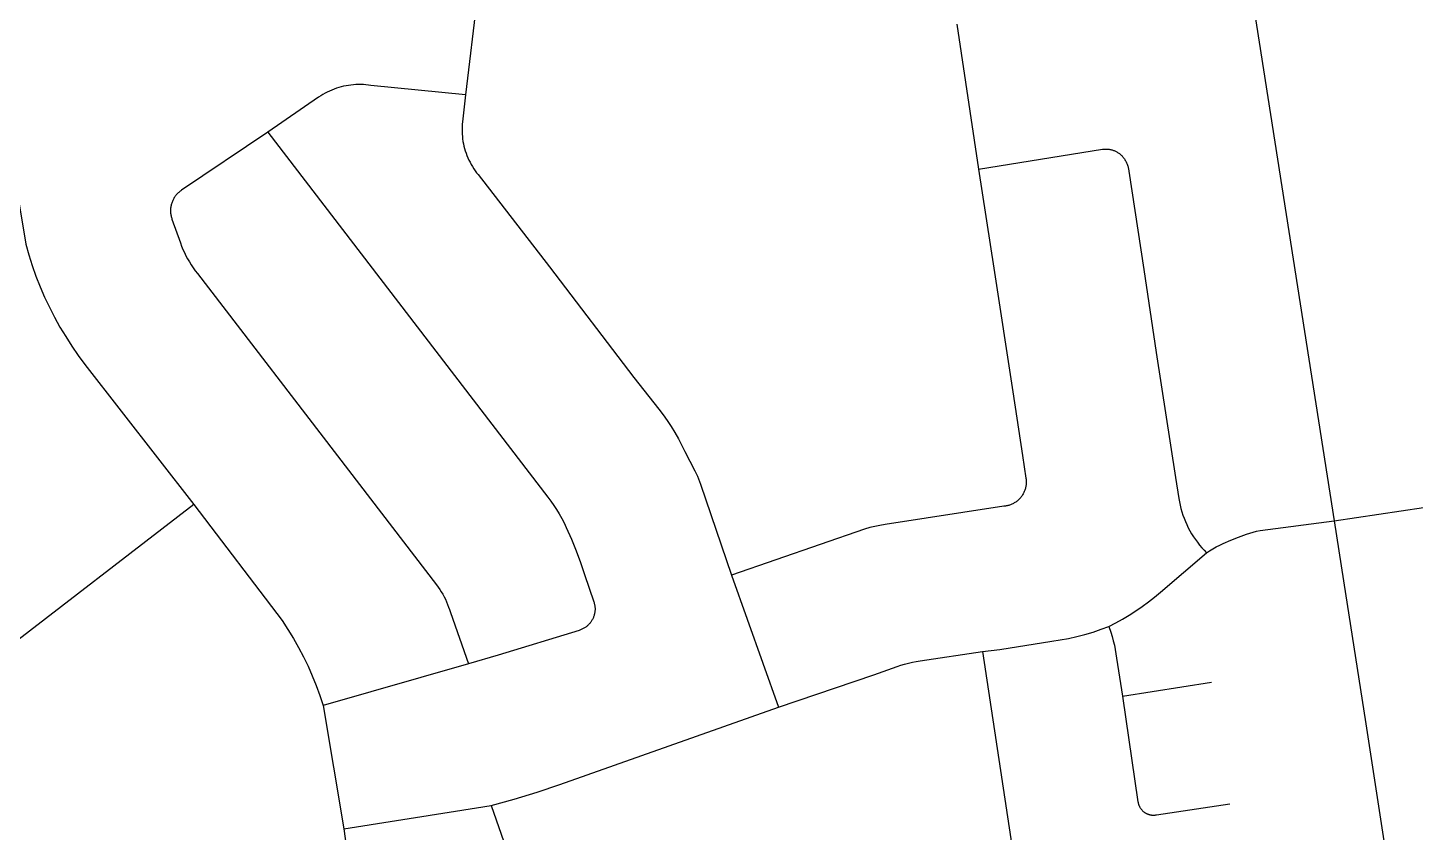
# Model space of a CAD drawing. Header units: inches. Extents: x 326453 to 344102, y 4677180 to 4689621.
# Drawn here: x 342122 to 343051, y 4685435 to 4685974 of the extents above; entities that cross this region are included whole.
import ezdxf

# ---------------------------------------------------------------- set-up
doc = ezdxf.new("R2010")
doc.units = ezdxf.units.IN
doc.header["$MEASUREMENT"] = 0
doc.layers.add('Street_Centreline', color=7, linetype='Continuous')

msp = doc.modelspace()

# ---------------------------------------------------------------- linework, layer by layer
at = {"layer": 'Street_Centreline'}
for p, q in [((342426.2812, 4686022.3604), (342414.8111, 4685928.6806)), ((342940.5828, 4686001.8492), (342996.7445, 4685643.5078)), ((342743.8794, 4685976.118), (342758.391, 4685878.9908)), ((342996.7445, 4685643.5078), (343100.5513, 4685659.0403)), ((342233.0014, 4685654.3881), (342003.7865, 4685477.8487)), ((342593.09, 4685607.0735), (342624.4565, 4685518.5087)), ((342416.9651, 4685547.6977), (342319.5239, 4685519.7062)), ((342854.9141, 4685525.8716), (342914.4162, 4685535.4477)), ((342319.5239, 4685519.7062), (342333.38, 4685437.1656)), ((342432.032, 4685452.822), (342464.2036, 4685361.1516)), ((342333.38, 4685437.1656), (342344.4979, 4685359.5758))]:
    msp.add_line(p, q, dxfattribs=at)
for points in [[(342414.8111, 4685928.6806), (342351.4932, 4685935.0412), (342349.8406, 4685935.2718), (342348.181, 4685935.4453), (342346.5164, 4685935.5616), (342344.8488, 4685935.6204), (342343.1801, 4685935.6216), (342341.5124, 4685935.5654), (342339.8477, 4685935.4518), (342338.1878, 4685935.2808), (342336.5348, 4685935.0527), (342334.8907, 4685934.7678), (342333.2574, 4685934.4264), (342331.6367, 4685934.0289), (342330.0308, 4685933.5758), (342328.4414, 4685933.0676), (342326.8705, 4685932.505), (342325.3199, 4685931.8885), (342323.7915, 4685931.219), (342322.287, 4685930.4972), (342320.8084, 4685929.7239), (342319.3572, 4685928.9002), (342317.9353, 4685928.0269), (342316.5444, 4685927.1052), (342282.502, 4685903.692)], [(342414.8111, 4685928.6806), (342412.8408, 4685910.7069), (342412.6893, 4685909.0637), (342412.5948, 4685907.4161), (342412.5572, 4685905.7664), (342412.5767, 4685904.1163), (342412.6531, 4685902.4678), (342412.7865, 4685900.823), (342412.9767, 4685899.1838), (342413.2234, 4685897.5521), (342413.5264, 4685895.9299), (342413.8852, 4685894.3192), (342414.2995, 4685892.7218), (342414.7687, 4685891.1397), (342415.2923, 4685889.5748), (342415.8697, 4685888.0289), (342416.5002, 4685886.5039), (342417.183, 4685885.0016), (342417.9174, 4685883.5237), (342418.7023, 4685882.0722), (342419.537, 4685880.6486), (342420.4203, 4685879.2547), (342421.3513, 4685877.8922), (342422.3288, 4685876.5626), (342423.3517, 4685875.2677), (342471.1949, 4685813.5755), (342527.7258, 4685739.3104), (342544.3666, 4685718.2053), (342547.2459, 4685714.4251), (342549.997, 4685710.5506), (342552.617, 4685706.5862), (342555.1028, 4685702.5364), (342557.4516, 4685698.4056), (342559.6609, 4685694.1985), (342561.7281, 4685689.9198), (342568.5127, 4685676.8409), (342569.3679, 4685675.1238), (342570.1661, 4685673.3793), (342570.9064, 4685671.6096), (342571.588, 4685669.8164), (342572.2101, 4685668.0017), (342593.09, 4685607.0735)], [(342282.502, 4685903.692), (342224.6587, 4685864.7761), (342224.1869, 4685864.4467), (342223.7269, 4685864.101), (342223.2792, 4685863.7395), (342222.8443, 4685863.3628), (342222.4228, 4685862.9711), (342222.0151, 4685862.5649), (342221.6219, 4685862.1449), (342221.2434, 4685861.7114), (342220.8803, 4685861.2651), (342220.5329, 4685860.8063), (342220.2017, 4685860.3358), (342219.887, 4685859.8541), (342219.5893, 4685859.3617), (342219.3089, 4685858.8592), (342219.0461, 4685858.3473), (342218.8013, 4685857.8266), (342218.5747, 4685857.2976), (342218.3667, 4685856.7611), (342218.1775, 4685856.2177), (342218.0072, 4685855.6681), (342217.8562, 4685855.1128), (342217.7246, 4685854.5527), (342217.6125, 4685853.9883), (342217.5202, 4685853.4203), (342217.4476, 4685852.8495), (342217.3949, 4685852.2765), (342217.3622, 4685851.702), (342217.3495, 4685851.1267), (342217.3568, 4685850.5514), (342217.3841, 4685849.9766), (342217.4314, 4685849.4031), (342217.4986, 4685848.8316), (342217.5856, 4685848.2628), (342217.6923, 4685847.6974), (342217.8187, 4685847.136), (342217.9644, 4685846.5794), (342218.1295, 4685846.0282), (342218.3136, 4685845.483), (342223.9434, 4685829.5362), (342224.7661, 4685827.3271), (342225.6642, 4685825.1476), (342226.6364, 4685823.0002), (342227.6818, 4685820.8874), (342228.7989, 4685818.8117), (342229.9867, 4685816.7755), (342231.2435, 4685814.7812), (342232.5681, 4685812.8313), (342233.9587, 4685810.9279), (342235.4138, 4685809.0733), (342336.6311, 4685677.2357), (342395.4856, 4685600.474), (342396.6058, 4685598.9609), (342397.6745, 4685597.4111), (342398.6904, 4685595.8261), (342399.6525, 4685594.2079), (342400.5596, 4685592.5582), (342401.4107, 4685590.879), (342402.2049, 4685589.1721), (342402.9412, 4685587.4395), (342403.6188, 4685585.683), (342404.2369, 4685583.9048), (342404.7949, 4685582.1068), (342416.9651, 4685547.6977)], [(342282.502, 4685903.692), (342470.0702, 4685659.2496), (342472.098, 4685656.5207), (342474.0406, 4685653.7305), (342475.896, 4685650.8816), (342477.6626, 4685647.9768), (342479.3387, 4685645.0188), (342480.9226, 4685642.0105), (342482.4128, 4685638.9546), (342485.8802, 4685631.2209), (342489.0854, 4685623.3749), (342492.025, 4685615.4256), (342494.6955, 4685607.3819), (342500.8789, 4685589.0789), (342501.034, 4685588.5926), (342501.1722, 4685588.1012), (342501.2935, 4685587.6054), (342501.3977, 4685587.1057), (342501.4847, 4685586.6026), (342501.5543, 4685586.0969), (342501.6066, 4685585.5892), (342501.6413, 4685585.0799), (342501.6586, 4685584.5697), (342501.6583, 4685584.0593), (342501.6405, 4685583.5491), (342501.6052, 4685583.0399), (342501.5524, 4685582.5322), (342501.4822, 4685582.0265), (342501.3948, 4685581.5237), (342501.29, 4685581.0241), (342501.1682, 4685580.5283), (342501.0294, 4685580.0371), (342500.8739, 4685579.5509), (342500.7017, 4685579.0704), (342500.5131, 4685578.596), (342500.3084, 4685578.1284), (342500.0877, 4685577.6681), (342499.8513, 4685577.2157), (342499.5995, 4685576.7717), (342499.3327, 4685576.3365), (342499.051, 4685575.9108), (342498.7549, 4685575.495), (342498.4447, 4685575.0896), (342498.1207, 4685574.6951), (342497.7834, 4685574.312), (342497.4332, 4685573.9407), (342497.0703, 4685573.5816), (342496.6954, 4685573.2352), (342496.3088, 4685572.9019), (342495.911, 4685572.582), (342495.5024, 4685572.276), (342495.0836, 4685571.9842), (342494.6549, 4685571.707), (342494.217, 4685571.4447), (342493.7704, 4685571.1975), (342493.3155, 4685570.9659), (342492.853, 4685570.75), (342492.3833, 4685570.5501), (342491.907, 4685570.3664), (342491.4247, 4685570.1993), (342490.9369, 4685570.0487), (342436.7412, 4685553.3216), (342416.9651, 4685547.6977)], [(342109.4364, 4685894.8112), (342120.4064, 4685828.7624), (342122.4485, 4685821.5107), (342124.7308, 4685814.3309), (342127.2507, 4685807.2311), (342130.0053, 4685800.219), (342132.9917, 4685793.3024), (342136.2066, 4685786.4891), (342139.6463, 4685779.7864), (342143.3071, 4685773.2019), (342147.1849, 4685766.7427), (342151.2755, 4685760.4162), (342155.5742, 4685754.2293), (342160.0764, 4685748.1888), (342233.0014, 4685654.3881)], [(342758.391, 4685878.9908), (342841.4716, 4685892.2255), (342841.9706, 4685892.2963), (342842.4718, 4685892.3501), (342842.9745, 4685892.3868), (342843.4782, 4685892.4064), (342843.9822, 4685892.4089), (342844.486, 4685892.3942), (342844.9891, 4685892.3623), (342845.4907, 4685892.3134), (342845.9904, 4685892.2475), (342846.4876, 4685892.1646), (342846.9817, 4685892.0648), (342847.4721, 4685891.9483), (342847.9582, 4685891.8151), (342848.4396, 4685891.6655), (342848.9155, 4685891.4996), (342849.3856, 4685891.3177), (342849.8492, 4685891.1198), (342850.3057, 4685890.9063), (342850.7548, 4685890.6773), (342851.1958, 4685890.4333), (342851.6283, 4685890.1743), (342852.0517, 4685889.9009), (342852.4655, 4685889.6131), (342852.8693, 4685889.3115), (342853.2627, 4685888.9963), (342853.645, 4685888.6679), (342854.016, 4685888.3266), (342854.3752, 4685887.973), (342854.7221, 4685887.6073), (342855.0564, 4685887.2301), (342855.4339, 4685886.7734), (342855.7955, 4685886.3039), (342856.1406, 4685885.8222), (342856.4689, 4685885.3289), (342856.78, 4685884.8246), (342857.0734, 4685884.3098), (342857.3489, 4685883.7851), (342857.6061, 4685883.2513), (342857.8447, 4685882.7089), (342858.0644, 4685882.1586), (342858.265, 4685881.601), (342858.4463, 4685881.0369), (342858.6079, 4685880.4668), (342858.7497, 4685879.8914), (342858.8716, 4685879.3116), (342858.9734, 4685878.7278), (342859.055, 4685878.1409), (342859.1162, 4685877.5515), (342869.1096, 4685811.6746), (342877.4434, 4685756.1142), (342890.4317, 4685672.3655), (342892.6184, 4685658.4405), (342893.0157, 4685656.1693), (342893.492, 4685653.9134), (342894.0466, 4685651.6754), (342894.6788, 4685649.458), (342895.388, 4685647.2641), (342896.1732, 4685645.0962), (342897.0334, 4685642.9571), (342897.9678, 4685640.8491), (342898.975, 4685638.7751), (342900.0539, 4685636.7374), (342901.2031, 4685634.7385), (342902.4213, 4685632.781), (342903.7071, 4685630.867), (342905.0587, 4685628.9991), (342906.4746, 4685627.1794), (342907.9531, 4685625.4101), (342909.4924, 4685623.6935), (342911.0906, 4685622.0315)], [(342758.391, 4685878.9908), (342768.7502, 4685812.6609), (342781.5448, 4685729.7956), (342787.995, 4685687.0548), (342790.2645, 4685671.8893), (342790.3392, 4685671.3229), (342790.394, 4685670.7542), (342790.429, 4685670.1839), (342790.444, 4685669.6128), (342790.4391, 4685669.0415), (342790.4143, 4685668.4707), (342790.3695, 4685667.9011), (342790.3049, 4685667.3334), (342790.2205, 4685666.7684), (342790.1164, 4685666.2066), (342789.9927, 4685665.6488), (342789.8497, 4685665.0957), (342789.6874, 4685664.5479), (342789.5062, 4685664.006), (342789.3061, 4685663.4709), (342789.0874, 4685662.9431), (342788.8505, 4685662.4232), (342788.5955, 4685661.9119), (342788.3228, 4685661.4098), (342788.0328, 4685660.9176), (342787.7258, 4685660.4357), (342787.4021, 4685659.9649), (342787.0622, 4685659.5057), (342786.7065, 4685659.0586), (342786.3354, 4685658.6242), (342785.9493, 4685658.2031), (342785.5488, 4685657.7956), (342785.1343, 4685657.4024), (342784.7063, 4685657.024), (342784.2654, 4685656.6607), (342783.812, 4685656.313), (342783.3468, 4685655.9813), (342782.8703, 4685655.6661), (342782.383, 4685655.3677), (342781.8857, 4685655.0865), (342781.3788, 4685654.8229), (342780.8631, 4685654.5771), (342780.3391, 4685654.3495), (342779.8074, 4685654.1402), (342779.2688, 4685653.9497), (342778.7238, 4685653.7781), (342778.1732, 4685653.6257), (342777.6176, 4685653.4925), (342777.0577, 4685653.3789), (342776.4941, 4685653.2848), (342775.9277, 4685653.2105), (342775.3589, 4685653.156), (342695.8753, 4685640.9739), (342692.4182, 4685640.3821), (342688.9839, 4685639.6698), (342685.5765, 4685638.838), (342682.2003, 4685637.8877), (342593.09, 4685607.0735)], [(342233.0014, 4685654.3881), (342292.038, 4685576.566), (342295.9265, 4685570.6929), (342299.6153, 4685564.6923), (342303.1002, 4685558.5711), (342306.3773, 4685552.3361), (342309.4428, 4685545.9945), (342312.2933, 4685539.5533), (342314.9256, 4685533.0199), (342317.3367, 4685526.4017), (342319.5239, 4685519.7062)], [(342911.0906, 4685622.0315), (342913.2635, 4685623.3957), (342915.4763, 4685624.6942), (342917.727, 4685625.9258), (342920.0136, 4685627.0895), (342922.334, 4685628.1842), (342927.4436, 4685630.4171), (342932.6129, 4685632.508), (342937.8381, 4685634.4552), (342940.1167, 4685635.181), (342942.4161, 4685635.8374), (342944.7345, 4685636.4239), (342947.0695, 4685636.9399), (342996.7445, 4685643.5078)], [(342996.7445, 4685643.5078), (343004.4454, 4685593.197), (343017.4715, 4685510.2631), (343033.4487, 4685405.9584)], [(342845.8377, 4685572.7162), (342850.4588, 4685575.0879), (342855.0028, 4685577.6044), (342859.465, 4685580.2631), (342863.841, 4685583.0614), (342868.1265, 4685585.9965), (342872.3171, 4685589.0655), (342876.4087, 4685592.2653), (342880.3973, 4685595.5927), (342911.0906, 4685622.0315)], [(342761.1479, 4685555.7912), (342772.6325, 4685557.3317), (342807.6518, 4685562.7736), (342813.2384, 4685563.622), (342818.7921, 4685564.6635), (342824.3065, 4685565.8969), (342829.7747, 4685567.3207), (342835.1903, 4685568.9331), (342840.5468, 4685570.7324), (342845.8377, 4685572.7162)], [(342845.8377, 4685572.7162), (342847.1025, 4685568.7718), (342847.9622, 4685565.9441), (342848.7358, 4685563.0916), (342849.4226, 4685560.217), (342850.0219, 4685557.3228), (342850.5333, 4685554.4119), (342850.9562, 4685551.4868), (342854.9141, 4685525.8716)], [(342624.4565, 4685518.5087), (342688.291, 4685540.3641), (342703.9013, 4685545.9049), (342706.4268, 4685546.7515), (342708.9807, 4685547.5085), (342711.5597, 4685548.175), (342714.1605, 4685548.7501), (342716.7801, 4685549.2332), (342719.415, 4685549.6236), (342761.1479, 4685555.7912)], [(342761.1479, 4685555.7912), (342790.0187, 4685365.398), (342790.1901, 4685363.9565), (342790.3118, 4685362.5099), (342790.3836, 4685361.0599), (342790.4055, 4685359.6084), (342790.3773, 4685358.1569), (342790.2991, 4685356.7073), (342790.1711, 4685355.2612), (342789.9933, 4685353.8204), (342789.7661, 4685352.3866), (342789.4895, 4685350.9615), (342789.1641, 4685349.5467), (342788.7901, 4685348.144), (342788.368, 4685346.755), (342787.8983, 4685345.3813), (342787.3816, 4685344.0247), (342786.8185, 4685342.6866), (342786.2096, 4685341.3688), (342785.5557, 4685340.0727), (342784.8576, 4685338.7999), (342762.1961, 4685304.6384)], [(342432.032, 4685452.822), (342447.4915, 4685457.0825), (342462.8257, 4685461.774), (342478.0227, 4685466.8928), (342624.4565, 4685518.5087)], [(342854.9141, 4685525.8716), (342865.2481, 4685455.2779), (342865.3064, 4685454.9225), (342865.3768, 4685454.5693), (342865.4593, 4685454.2187), (342865.5537, 4685453.8712), (342865.6599, 4685453.527), (342865.7779, 4685453.1868), (342865.9075, 4685452.8507), (342866.0485, 4685452.5193), (342866.2007, 4685452.1929), (342866.3641, 4685451.872), (342866.5383, 4685451.5568), (342866.7233, 4685451.2477), (342866.9187, 4685450.9452), (342867.1244, 4685450.6496), (342867.34, 4685450.3611), (342867.5654, 4685450.0802), (342867.8003, 4685449.8072), (342868.0445, 4685449.5424), (342868.2975, 4685449.2862), (342868.5592, 4685449.0387), (342868.8292, 4685448.8004), (342869.1072, 4685448.5714), (342869.3928, 4685448.3521), (342869.6858, 4685448.1427), (342869.9859, 4685447.9434), (342870.2925, 4685447.7546), (342870.6055, 4685447.5763), (342870.9244, 4685447.4089), (342871.2488, 4685447.2525), (342871.5784, 4685447.1073), (342871.9127, 4685446.9735), (342872.2515, 4685446.8512), (342872.5942, 4685446.7406), (342872.9405, 4685446.6417), (342873.29, 4685446.5548), (342873.6423, 4685446.48), (342873.997, 4685446.4172), (342874.3535, 4685446.3666), (342874.7116, 4685446.3282), (342875.0709, 4685446.3022), (342875.4307, 4685446.2884), (342875.7909, 4685446.287), (342876.1509, 4685446.2979), (342876.5103, 4685446.3212), (342876.8687, 4685446.3567), (342877.2256, 4685446.4045), (342877.5807, 4685446.4645), (342926.7066, 4685453.8946)], [(342333.38, 4685437.1656), (342408.2087, 4685449.0038), (342432.032, 4685452.822)]]:
    msp.add_lwpolyline(points, dxfattribs=at)

doc.saveas('drawing.dxf')
